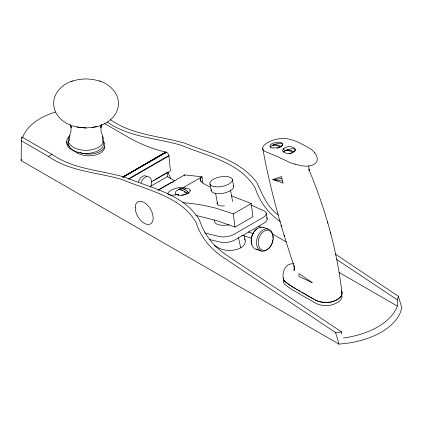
<?xml version="1.0" encoding="UTF-8"?>
<svg xmlns="http://www.w3.org/2000/svg" width="423" height="423" viewBox="0 0 423 423"><rect width="100%" height="100%" fill="white"/><g stroke="black" fill="none" stroke-linecap="round" stroke-linejoin="round"><path stroke-width="0.63" d="M335.307 254.07L398.413 296.333L401.85 307.838L400.422 312.37A72.423 41.814 0 0 1 346.849 343.302L339.008 344.121L21.15 160.608L21.356 140.838L21.938 137.031L52.045 154.411C73.766 169.517 100.764 170.152 125.372 177.353C151.122 188.198 184.227 194.22 199.55 220.193C204.177 234.707 213.959 246.836 226.665 255.201L341.647 331.976L341.647 333.842M308.748 165.774L309.239 170.538L308.885 169.274L309.335 170.58C325.525 209.739 337.274 250.934 342.006 293.113L341.948 293.906A15.868 9.163 0 0 1 341.139 296.253C334.73 303.672 322.797 303.936 314.463 299.701L292.885 287.238C289.845 284.917 286.07 283.273 283.727 280.19C281.327 273.173 285.017 262.593 293.837 263.862M21.15 160.608L21.346 159.339M294.582 268.489L294.117 270.725L294.038 265.739L294.514 267.283C281.089 228.399 270.149 188.61 262.667 148.145A16.127 6.482 -11.9 0 1 278.789 138.829C290.627 136.809 301.625 143.836 311.471 149.472C315.024 152.417 319.233 157.673 316.304 162.39C313.755 165.478 309.61 166.144 305.824 166.181L300.732 165.694L290.083 162.681L277.768 156.727L264.687 151.307L263.143 149.8L262.667 148.145M341.456 290.701C342.646 292.949 341.699 295.725 340.034 297.459A19.648 11.347 0 0 1 333.403 301.287L331.309 301.927A15.868 9.163 0 0 1 327.249 302.392L321.697 302.107A14.81 8.55 0 0 1 314.982 299.738M182.292 190.255L182.017 190.408L184.37 191.286L187.183 193.988M202.818 183.159L202.025 176.788L200.465 178.083L200.037 179.505C201.681 183.545 206.477 185.031 210.035 186.929M343.413 338.014A72.423 41.814 0 0 0 396.991 307.082L397.308 306.062L397.308 299.844L398.413 296.333M180.082 188.938A7.625 3.389 -9.4 0 0 179.193 189.25L178.596 189.504C182.334 186.929 186.194 189.99 188.981 192.951M22.779 137.38L23.815 134.646A64.433 37.198 0 0 1 55.476 112.026M294.413 268.943L293.98 269.874L294.678 268.769M102.028 124.33L100.663 127.878L101.182 125.61L100.944 130.839L102.514 135.915L102.514 142.139M184.068 175.984L184.655 174.905L202.025 176.788L183.476 187.495M101.589 124.648L100.901 125.605L101.61 124.711M181.985 190.149L178.992 189.504L176.402 190.863A7.625 3.389 -9.4 0 0 176.571 194.458A7.625 3.389 -9.4 0 0 183.794 195.029M183.053 188.87L182.741 188.774M178.178 189.774L178.458 189.652M187.172 191.127L186.813 190.789M123.209 177.031L165.784 152.063L122.739 177.02M21.356 140.838L48.455 156.484L52.045 154.411M122.823 177.1L166.065 152.127L166.704 152.37A3.13 1.808 60 0 1 168.888 155.511L170.427 170.924L151.117 182.075M123.056 177.094L166.223 152.174M123.252 177.115L166.382 152.217M164.912 153.406L166.704 152.37M128.56 178.792L168.888 155.511M128.624 179.199L168.951 155.913M153.174 180.663L154.31 180.008M155.447 179.352L167.376 172.468L167.376 176.613L150.905 186.125M157.827 190.228L170.966 182.641L173.456 181.953M158.371 190.08L184.655 174.905M182.895 202.596L198.191 204.357L206.821 206.043L215.635 208.095L233.316 213.895L251.273 203.526L252.917 216.745L234.961 227.109L216.576 220.542L195.807 215.397M180.256 188.616L179.976 188.737M71.688 81.353L72.529 80.989M185.374 192.164L185.015 191.825M181.256 189.906L180.663 189.869L180.949 189.811M183.778 189.113L184.375 189.176L184.09 189.218M314.934 152.957L314.696 152.719M295.175 164.367L294.773 164.224M177.322 194.527L175.413 194.839A9.317 3.12 -15.4 0 1 169.554 194.955M92.013 127.476L96.983 126.287M175.413 194.839L177.221 194.432M48.455 156.484C70.176 171.59 97.168 172.224 121.782 179.426C147.532 190.271 180.637 196.293 195.955 222.265C200.587 236.78 210.368 248.909 223.074 257.274L335.571 332.615L341.647 331.976M281.781 178.649L272.729 179.558L283.109 183.159L281.448 176.576L272.729 179.558L282.374 181.039M86.012 127.947L93.166 127.392C105.232 125.864 117.917 117.113 118.482 104C118.636 92.901 109.589 84.013 99.468 80.978L92.886 79.402L86.012 78.879L79.133 79.402L72.55 80.978C61.98 84.055 52.119 94.149 53.832 105.813C55.133 118.133 67.511 125.827 78.852 127.392L86.012 127.947L80.005 127.476L76.901 126.731M273.068 147.987L277.869 147.749A6.271 2.935 -8 0 0 282.358 145.158L282.358 143.598L281.739 142.979A6.43 2.797 -10 0 0 276.314 142.308L274.686 142.636A6.334 2.543 -11.9 0 0 270.197 145.226L269.964 145.972A6.43 2.797 -10 0 0 273.068 147.987M166.065 152.127L165.504 152.005A192.269 111.011 60 0 1 129.988 138.247L104.402 123.479M204.653 232.941L219.294 236.505A11.188 4.976 -9.4 0 0 234.152 234.231L262.879 217.644A11.188 4.976 -9.4 0 0 263.878 210.765L250.902 205.039M209.406 239.481L220.23 242.115A11.188 4.976 -9.4 0 0 235.082 239.836L263.815 223.254A11.188 4.976 -9.4 0 0 266.702 217.755M184.476 191.989L188.621 193.364M263.138 227.384L268.409 229.134M248.216 231.883L253.234 233.549M242.739 235.41L251.521 238.323M255.915 249.237L261.187 250.987M231.238 195.759L251.273 203.526M99.49 80.989L100.33 81.353M110.266 119.603C132.225 135.117 159.614 135.915 184.624 143.143C209.607 153.364 239.661 159.577 256.75 182.334C262.482 194.168 267.045 207.164 278.387 215.09M107.225 121.993C129.052 137.295 156.235 138.004 181.033 145.216C206.784 156.066 239.889 162.083 255.206 188.055C259.674 201.655 268.335 213.504 280.317 221.493M397.308 299.844L336.655 259.452M167.191 172.362L168.333 173.023M258.945 226.178L261.229 227.495M272.095 233.771L286.387 242.019M338.987 272.391L397.308 306.062M167.381 176.618L174.81 180.907M69.943 148.674L77.689 153.147A15.868 9.163 0 0 0 94.985 155.135A15.868 9.163 0 0 0 104.782 146.67M301.678 292.055L303.354 293.023M303.91 293.34L309.446 296.539M310.556 297.179L313.877 299.098M295.555 288.518L290.553 285.551L284.579 281.232A15.868 9.163 0 0 1 283.362 277.726M214.091 245.377L218.046 247.661A16.502 9.528 0 0 0 225.285 250.104L229.446 250.442L233.591 250.157A15.609 9.01 0 0 0 244.811 243.674L245.314 241.284L244.108 235.574M296.65 289.147L297.771 289.792M298.887 290.442L300.002 291.087M69.996 124.33L71.355 127.878L70.969 126.176M167.64 171.801L170.813 178.596M244.721 238.879L245.155 240.074M335.571 332.615L339.008 344.121M281.11 225.253L281.491 226.532M284.082 235.193L284.446 236.42M327.492 221.927L327.846 223.217M330.321 232.074L330.701 233.47M283.637 148.351L284.441 151.381M341.594 291.304L342.006 293.113M238.429 237.615L240.74 247.804M232.343 179.384L233.618 186.157M230.472 190.091L232.613 201.496M215.566 193.131L217.586 203.907M209.961 183.947L211.23 190.725M266.252 213.292L267.183 218.903M70.927 126.26L71.075 130.839L69.504 135.915L69.504 140.896M233.316 213.895L234.961 227.109M200.465 178.083L200.946 181.932M77.689 152.005L77.689 153.147M21.938 137.031L21.938 138.273M342.001 295.714A14.81 8.55 0 0 1 341.948 297.015A15.868 9.163 0 0 1 341.139 299.362A19.648 11.347 0 0 1 331.309 305.036A15.868 9.163 0 0 1 327.249 305.506A14.81 8.55 0 0 1 314.982 302.847L291.727 289.417L284.579 284.341A15.868 9.163 0 0 1 283.664 279.048M69.996 148.653A15.947 9.206 0 0 1 67.014 141.367M69.621 146.644A15.947 9.206 0 0 1 70.139 135.672M103.577 141.451A15.868 9.163 0 0 1 98.845 152.1A15.868 9.163 0 0 1 79.81 152.46M138.421 181.895A7.619 5.219 -71.6 0 1 146.855 176.365M141.055 182.773A7.619 5.219 -71.6 0 1 148.891 176.899A7.619 5.219 -71.6 0 1 150.503 187.061M257.977 249.501A11.506 7.878 -71.6 0 1 251.822 236.568A11.506 7.878 -71.6 0 1 264.084 227.801M251.971 244.473A10.358 7.091 -71.6 0 1 257.126 228.869M272.116 242.998A11.506 7.878 -71.6 0 1 258.437 249.02A11.506 7.878 -71.6 0 1 262.17 230.503A11.506 7.878 -71.6 0 1 273.094 238.154M272.962 239.608A11.506 7.878 -71.6 0 1 272.692 241.073M272.571 241.559A11.506 7.878 -71.6 0 1 272.285 242.522M241.993 235.325A3.807 2.607 -71.6 0 1 241.649 235.553M278.44 147.78A6.35 2.2 -14.9 0 0 279.429 147.394L280.227 146.998A18.205 10.512 60 0 0 277.948 145.887L276.034 145.353A23.434 13.531 60 0 0 275.547 145.274L273.766 145.221A18.205 10.512 60 0 0 271.899 145.665L271.27 146.094A6.35 2.2 -14.9 0 0 270.355 147.431M277.922 147.95A6.35 2.2 -14.9 0 1 276.859 148.256M289.057 153.718A6.35 2.2 -14.9 0 0 292.161 152.729L292.965 152.333A18.205 10.512 60 0 0 290.68 151.228L288.772 150.694A23.434 13.531 60 0 0 288.285 150.614L286.503 150.562A18.205 10.512 60 0 0 284.631 151.006L284.007 151.429A6.35 2.2 -14.9 0 0 283.347 152.121M185.697 194.559A7.625 3.389 -9.4 0 1 184.761 194.818M181.99 188.462A7.625 3.389 -9.4 0 1 182.974 188.309M184.925 188.177A7.625 3.389 -9.4 0 1 190.435 190.784M217.623 202.125A7.609 3.231 -10.6 0 0 219.13 205.478A7.614 3.453 -8.9 0 0 224.444 205.864M168.93 194.749A9.317 3.12 -15.4 0 1 173.721 189.055A9.317 3.12 -15.4 0 1 185.671 188.436M189.89 190.297A6.773 2.475 -13.9 0 1 188.018 193.131A6.773 2.475 -13.9 0 1 181.594 195.088M233.348 185.565A11.426 4.854 -10.6 0 1 223 193.269A11.426 4.854 -10.6 0 1 211.273 189.435M229.155 224.787A13.959 5.927 -10.6 0 1 214.53 220.156M102.371 136.053A17.777 10.263 0 0 1 86.165 150.324A17.777 10.263 0 0 1 69.531 136.222M103.614 141.747A17.777 10.263 0 0 1 85.234 153.427A17.777 10.263 0 0 1 68.69 140.87M295.323 149.753C293.652 154.379 285.885 154.554 282.707 151.281L282.474 150.466C284.171 145.993 293.382 144.994 295.323 149.753M281.75 146.051L281.126 146.48A18.205 10.512 60 0 0 278.842 145.369L276.933 144.835A23.434 13.531 60 0 0 276.446 144.756L274.664 144.703A18.205 10.512 60 0 0 272.793 145.147L273.596 144.751A6.35 2.2 -14.9 0 1 280.999 143.482A6.35 2.2 -14.9 0 1 281.75 146.051M294.487 151.392L293.858 151.815A18.205 10.512 60 0 0 291.579 150.71L289.67 150.176A23.434 13.531 60 0 0 289.184 150.096L287.402 150.043A18.205 10.512 60 0 0 285.53 150.488L286.329 150.091A6.35 2.2 -14.9 0 1 293.736 148.817A6.35 2.2 -14.9 0 1 294.487 151.392M178.68 195.019L177.988 194.823L178.68 195.019M312.111 282.538L298.982 276.526L298.961 273.591L312.111 282.538M135.207 207.693A12.695 7.328 60 0 0 148.674 224.444A12.695 7.328 60 0 0 148.674 206.487A12.695 7.328 60 0 0 135.207 207.693M269.044 248.095A10.358 7.091 -71.6 0 0 269.779 230.889A10.358 7.091 -71.6 0 0 258.204 242.067A10.358 7.091 -71.6 0 0 269.044 248.095M215.376 186.776A11.426 4.854 -10.6 0 0 232.417 180.013A11.426 4.854 -10.6 0 0 215.656 178.205A11.426 4.854 -10.6 0 0 215.376 186.776"/></g></svg>
